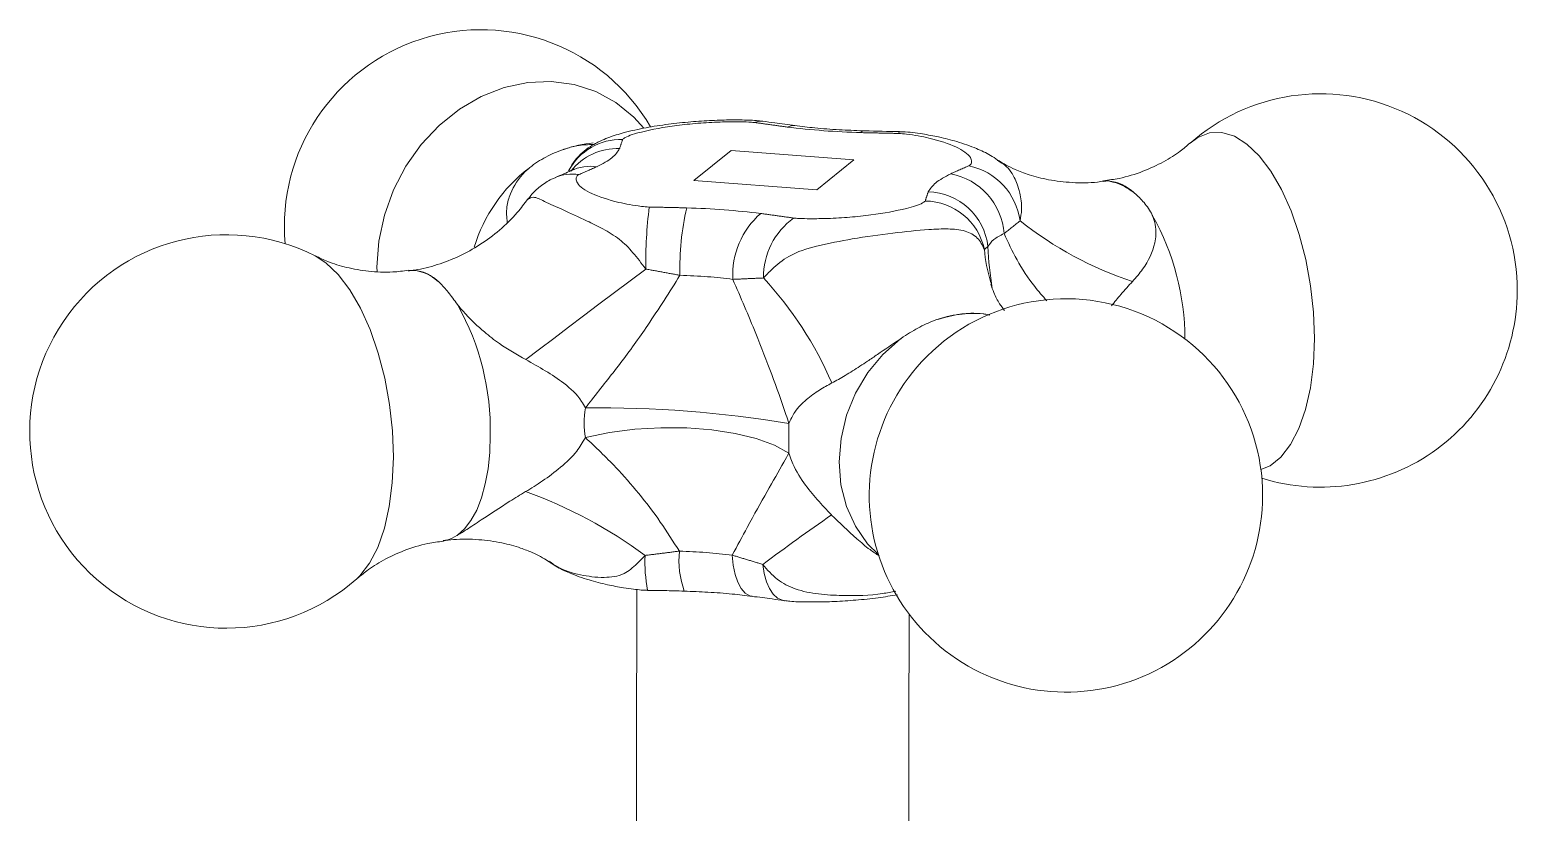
# Model space of a CAD drawing. Header units: millimetres. Extents: x 45 to 267, y 145 to 331.
# Drawn here: x 195.6 to 250.9, y 301.9 to 331 of the extents above; entities that cross this region are included whole.
import ezdxf

# ---------------------------------------------------------------- set-up
doc = ezdxf.new("R2010")
doc.units = ezdxf.units.MM

msp = doc.modelspace()

# ---------------------------------------------------------------- linework, layer by layer
at = {"color": 7, "linetype": 'Continuous', "lineweight": 15}
for p, q in [((221.696, 326.475), (220.311, 325.36)), ((221.696, 326.475), (220.311, 325.36)), ((226.264, 326.127), (221.696, 326.475)), ((226.264, 326.127), (221.696, 326.475)), ((224.879, 325.012), (226.264, 326.127)), ((224.879, 325.012), (226.264, 326.127)), ((220.311, 325.36), (224.879, 325.012)), ((220.311, 325.36), (224.879, 325.012)), ((231.343, 321.612), (231.377, 321.506)), ((228.697, 318.531), (228.599, 318.419))]:
    msp.add_line(p, q, dxfattribs=at)
at = {"color": 7, "linetype": 'Continuous', "lineweight": 15, "flags": 128}
for points in [[(208.532, 321.98), (208.531, 322.143), (208.601, 323.113), (208.808, 324.077), (209.146, 325.011), (209.606, 325.892), (210.177, 326.698), (210.845, 327.411), (211.594, 328.011), (212.405, 328.484), (213.258, 328.819), (214.133, 329.007), (215.007, 329.044), (215.859, 328.929), (216.668, 328.665), (217.415, 328.257), (218.081, 327.717), (218.456, 327.309)], [(222.558, 327.52), (222.753, 327.568), (222.868, 327.566)], [(223.778, 327.351), (223.967, 327.404), (224.065, 327.401)], [(226.531, 327.142), (226.576, 327.205), (226.592, 327.209)], [(227.921, 327.111), (227.943, 327.173), (227.953, 327.179)], [(238.768, 326.753), (239.049, 326.959), (239.483, 327.128), (239.939, 327.144), (240.407, 327.005), (240.874, 326.714), (241.33, 326.279), (241.762, 325.711), (242.161, 325.023), (242.516, 324.233), (242.819, 323.36), (243.062, 322.425), (243.239, 321.452), (243.347, 320.464), (243.382, 319.486), (243.343, 318.542), (243.231, 317.654), (243.05, 316.846), (242.803, 316.137), (242.497, 315.543), (242.139, 315.081), (241.739, 314.761), (241.395, 314.613)], [(209.139, 315.073), (209.104, 316.052), (208.997, 317.04), (208.819, 318.013), (208.576, 318.948), (208.273, 319.821), (207.918, 320.611), (207.519, 321.299), (207.087, 321.867), (206.632, 322.302), (206.23, 322.561)], [(214.065, 318.704), (214.576, 319.092), (215.106, 319.494), (215.652, 319.908), (216.213, 320.332), (216.783, 320.762), (217.36, 321.197), (217.941, 321.635), (218.522, 322.071)], [(227.171, 311.455), (226.769, 311.861), (226.316, 312.507), (225.983, 313.245), (225.779, 314.052), (225.712, 314.904), (225.783, 315.773), (225.99, 316.633), (226.326, 317.457), (226.782, 318.22), (227.343, 318.899), (227.992, 319.471)], [(212.745, 315.892), (212.723, 315.255), (212.66, 314.648), (212.556, 314.082), (212.414, 313.567), (212.237, 313.111), (212.026, 312.723), (211.787, 312.409), (211.522, 312.175)], [(223.842, 315.23), (223.304, 315.523), (222.634, 315.769), (221.853, 315.963), (220.984, 316.097), (220.054, 316.168), (219.089, 316.173), (218.118, 316.114), (217.172, 315.99), (216.277, 315.807)], [(207.777, 310.554), (207.897, 310.669), (208.255, 311.131), (208.561, 311.724), (208.808, 312.434), (208.989, 313.242), (209.1, 314.129), (209.139, 315.073)], [(226.918, 314.763), (226.907, 314.695), (226.902, 314.655)], [(222.478, 309.907), (222.395, 309.927), (222.225, 310.024), (222.073, 310.193), (221.945, 310.428), (221.844, 310.72), (221.775, 311.059), (221.74, 311.435)], [(222.873, 311.09), (222.926, 310.751), (223.01, 310.448), (223.124, 310.19), (223.263, 309.985), (223.424, 309.839), (223.602, 309.756), (223.679, 309.741)]]:
    msp.add_lwpolyline(points, dxfattribs=at)
at = {"color": 7, "linetype": 'Continuous', "lineweight": 15}
for centre, radius, start, end in [((212.4, 323.654), 7.313, 30.458, 185.03), ((243.611, 321.274), 7.313, 359.8784, 131.4721), ((217.604, 324.681), 2.209, 88.4354, 151.9686), ((216.932, 322.458), 4.314, 94.8572, 109.4382), ((217.467, 324.366), 2.185, 87.8299, 142.113), ((217.679, 321.23), 5.77, 127.2834, 163.3787), ((216.482, 324.167), 1.725, 82.2222, 115.3499), ((230.043, 323.542), 2.417, 7.6615, 78.209), ((215.791, 323.967), 1.632, 81.2862, 113.1419), ((229.423, 323.225), 2.425, 3.8963, 79.625), ((235.577, 323.781), 1.572, 46.0161, 84.593), ((228.972, 322.65), 2.289, 6.5318, 88.6627), ((235.77, 322.238), 17.249, 172.8783, 180.5549), ((229.777, 322.111), 9.986, 167.0683, 181.5681), ((224.782, 321.853), 3.025, 130.997, 183.1206), ((228.892, 322.33), 2.269, 11.8748, 89.5213), ((225.648, 321.751), 2.752, 126.3306, 180.2659), ((240.802, 334.386), 13.441, 231.518, 251.8891), ((229.062, 319.425), 9.509, 0.3014, 29.1236), ((202.934, 316.033), 7.313, 63.213, 311.4721), ((236.858, 323.304), 5.768, 185.0449, 197.059), ((209.749, 320.453), 1.572, 46.016, 84.5931), ((212.842, 312.395), 13.725, 23.3592, 42.9001), ((234.145, 313.654), 7.312, 359.8784, 139.334), ((243.611, 321.274), 7.312, 252.6454, 359.8784), ((203.123, 316.06), 9.623, 358.9984, 28.9958), ((230.707, 316.249), 4.171, 85.0241, 109.6611), ((234.175, 313.64), 7.343, 139.4026, 171.2064), ((216.815, 274.025), 42.884, 80.5662, 90.7157), ((234.145, 313.654), 7.312, 171.275, 359.8784), ((208.306, 297.675), 17.115, 53.4432, 70.3705), ((279.068, 235.606), 94.105, 124.74811, 126.66624), ((223.727, 311.148), 5.234, 176.9898, 191.2347), ((223.3, 311.258), 3.542, 174.7005, 199.117)]:
    msp.add_arc(centre, radius, start, end, dxfattribs=at)
for major_axis, ratio, start_param, end_param in [((6.686, 3.735), 0.58855, 2.710244, 2.934645), ((-0.285, 5.697), 0.087534, 4.063334, 4.287734)]:
    msp.add_ellipse((223.273, 318.654), major_axis=major_axis, ratio=ratio, start_param=start_param, end_param=end_param, dxfattribs=at)
for points, knots in [([(222.867, 327.562), (222.791, 327.573), (222.624, 327.597), (222.231, 327.611), (221.682, 327.619), (220.957, 327.597), (220.171, 327.546), (219.342, 327.457), (218.508, 327.328), (217.768, 327.163), (217.226, 326.999), (216.862, 326.846), (216.638, 326.735), (216.359, 326.568), (216.069, 326.319), (215.839, 326.062), (215.743, 325.874), (215.715, 325.819)], [0, 0, 0, 0, 0.028482, 0.062827, 0.141822, 0.226226, 0.324698, 0.432264, 0.546581, 0.667795, 0.763893, 0.80981, 0.837991, 0.877482, 0.924136, 0.977757, 1, 1, 1, 1]), ([(222.558, 327.52), (222.492, 327.525), (222.295, 327.543), (221.863, 327.548), (221.223, 327.539), (220.456, 327.493), (219.423, 327.386), (218.482, 327.21), (217.826, 327.017), (217.695, 326.913), (217.665, 326.889)], [0, 0, 0, 0, 0.034999, 0.104567, 0.214451, 0.356787, 0.499236, 0.776052, 0.948728, 1, 1, 1, 1]), ([(224.067, 327.404), (223.816, 327.436), (223.413, 327.486), (223.027, 327.544), (222.881, 327.566)], [0, 0, 0, 0, 0.622455, 1, 1, 1, 1]), ([(226.592, 327.21), (226.298, 327.221), (225.69, 327.244), (224.835, 327.309), (224.31, 327.373), (224.064, 327.403)], [0, 0, 0, 0, 0.333293, 0.688721, 1, 1, 1, 1]), ([(226.531, 327.142), (226.061, 327.161), (225.104, 327.199), (224.225, 327.3), (223.778, 327.351)], [0, 0, 0, 0, 0.49143, 1, 1, 1, 1]), ([(227.953, 327.181), (227.523, 327.187), (227.068, 327.194), (226.617, 327.209), (226.592, 327.209)], [0, 0, 0, 0, 0.944823, 1, 1, 1, 1]), ([(230.537, 325.908), (230.56, 325.924), (230.631, 325.972), (230.647, 326.078), (230.605, 326.234), (230.411, 326.423), (229.965, 326.676), (229.238, 326.908), (228.447, 327.07), (228.019, 327.103), (227.921, 327.111)], [0, 0, 0, 0, 0.034999, 0.104567, 0.214451, 0.356786, 0.499236, 0.776052, 0.948729, 1, 1, 1, 1]), ([(231.602, 326.124), (231.516, 326.183), (231.264, 326.353), (230.773, 326.579), (230.141, 326.804), (229.467, 326.974), (228.903, 327.082), (228.456, 327.142), (228.16, 327.176), (227.994, 327.176), (227.953, 327.177)], [0, 0, 0, 0, 0.0884487, 0.2569713, 0.4774239, 0.6602742, 0.809559, 0.8943783, 0.9736507, 1, 1, 1, 1]), ([(214.184, 325.821), (214.193, 325.828), (214.389, 325.985), (214.798, 326.248), (215.247, 326.442), (215.48, 326.521), (215.496, 326.526)], [0, 0, 0, 0, 0.024774, 0.501086, 0.965017, 1, 1, 1, 1]), ([(215.496, 326.526), (215.653, 326.574), (216.027, 326.689), (216.383, 326.696), (216.591, 326.701)], [0, 0, 0, 0, 0.417053, 1, 1, 1, 1]), ([(217.55, 326.549), (217.476, 326.434), (217.326, 326.2), (216.921, 325.986), (216.715, 325.877)], [0, 0, 0, 0, 0.49143, 1, 1, 1, 1]), ([(238.749, 326.745), (238.637, 326.648), (238.365, 326.413), (237.775, 326.04), (237.008, 325.688), (236.243, 325.442), (235.74, 325.38), (235.546, 325.356)], [0, 0, 0, 0, 0.154553, 0.372758, 0.606035, 0.848465, 1, 1, 1, 1]), ([(213.373, 323.803), (213.354, 323.995), (213.321, 324.34), (213.517, 325.003), (213.83, 325.501), (214.137, 325.778), (214.184, 325.821)], [0, 0, 0, 0, 0.2861244, 0.5138724, 0.9254175, 1, 1, 1, 1]), ([(215.742, 325.73), (215.658, 325.689), (215.488, 325.608), (215.274, 325.521), (215.166, 325.477)], [0, 0, 0, 0, 0.496275, 1, 1, 1, 1]), ([(215.856, 325.785), (215.855, 325.784), (215.855, 325.782), (215.782, 325.747), (215.745, 325.729)], [0, 0, 0, 0, 0.491304, 1, 1, 1, 1]), ([(231.592, 326.109), (231.667, 326.067), (231.947, 325.911), (232.218, 325.544), (232.418, 325.019), (232.53, 324.372), (232.463, 324.002), (232.438, 323.864)], [0, 0, 0, 0, 0.120673, 0.448468, 0.705667, 0.88993, 1, 1, 1, 1]), ([(235.554, 325.342), (235.475, 325.329), (235.093, 325.264), (234.382, 325.271), (233.514, 325.37), (232.792, 325.557), (232.26, 325.762), (231.912, 325.936), (231.702, 326.061), (231.632, 326.113), (231.618, 326.123)], [0, 0, 0, 0, 0.048792, 0.236725, 0.419931, 0.584878, 0.726599, 0.847773, 0.970738, 1, 1, 1, 1]), ([(215.15, 325.464), (215.107, 325.446), (214.915, 325.365), (214.595, 325.156), (214.309, 324.888), (214.185, 324.714), (214.153, 324.668)], [0, 0, 0, 0, 0.108986, 0.490441, 0.867821, 1, 1, 1, 1]), ([(216.038, 325.58), (216.015, 325.564), (215.945, 325.515), (215.928, 325.41), (215.97, 325.253), (216.165, 325.065), (216.61, 324.811), (217.337, 324.579), (218.128, 324.417), (218.556, 324.384), (218.654, 324.377)], [0, 0, 0, 0, 0.034999, 0.104567, 0.214451, 0.356786, 0.499236, 0.776052, 0.948728, 1, 1, 1, 1]), ([(229.025, 324.938), (229.099, 325.053), (229.249, 325.287), (229.654, 325.502), (229.86, 325.611)], [0, 0, 0, 0, 0.49143, 1, 1, 1, 1]), ([(235.725, 325.346), (235.717, 325.347), (235.661, 325.35), (235.604, 325.338), (235.556, 325.327)], [0, 0, 0, 0, 0.141655, 1, 1, 1, 1]), ([(235.725, 325.346), (235.937, 325.295), (236.223, 325.227), (236.578, 324.977), (236.669, 324.912)], [0, 0, 0, 0, 0.742766, 1, 1, 1, 1]), ([(214.137, 324.675), (214.011, 324.504), (213.699, 324.08), (213.097, 323.506), (212.369, 322.96), (211.587, 322.528), (210.771, 322.219), (210.141, 322.049), (209.787, 322.019), (209.714, 322.013)], [0, 0, 0, 0, 0.113486, 0.281486, 0.448461, 0.615526, 0.78405, 0.955518, 1, 1, 1, 1]), ([(218.522, 322.071), (218.365, 322.281), (218.052, 322.701), (217.524, 323.225), (216.923, 323.577), (216.186, 323.931), (215.417, 324.291), (214.76, 324.578), (214.349, 324.791), (214.21, 324.702), (214.15, 324.664)], [0, 0, 0, 0, 0.085345, 0.170533, 0.271221, 0.372329, 0.551006, 0.729716, 0.883497, 1, 1, 1, 1]), ([(237.369, 324.053), (237.364, 324.062), (237.272, 324.24), (237.059, 324.551), (236.808, 324.798), (236.678, 324.905), (236.669, 324.912)], [0, 0, 0, 0, 0.024774, 0.501086, 0.965017, 1, 1, 1, 1]), ([(220.044, 324.346), (220.514, 324.327), (221.471, 324.288), (222.35, 324.187), (222.798, 324.136)], [0, 0, 0, 0, 0.49143, 1, 1, 1, 1]), ([(224.017, 323.968), (224.083, 323.962), (224.28, 323.944), (224.713, 323.939), (225.352, 323.948), (226.12, 323.995), (227.152, 324.101), (228.094, 324.278), (228.749, 324.47), (228.88, 324.574), (228.911, 324.598)], [0, 0, 0, 0, 0.034999, 0.104567, 0.214451, 0.356787, 0.499236, 0.776052, 0.948729, 1, 1, 1, 1]), ([(231.112, 322.797), (231.039, 322.95), (230.894, 323.257), (230.373, 323.524), (229.768, 323.573), (228.886, 323.542), (227.712, 323.41), (226.29, 323.216), (224.972, 322.963), (223.902, 322.649), (223.278, 322.129), (223, 321.844), (222.895, 321.738)], [0, 0, 0, 0, 0.0747207, 0.1493049, 0.2364301, 0.325943, 0.4801862, 0.6388271, 0.7734648, 0.8791064, 0.9547901, 1, 1, 1, 1]), ([(237.369, 324.053), (237.414, 323.913), (237.517, 323.594), (237.465, 322.897), (237.13, 322.197), (236.753, 321.76), (236.624, 321.611)], [0, 0, 0, 0, 0.178147, 0.404081, 0.795814, 1, 1, 1, 1]), ([(231.843, 323.39), (231.7, 323.316), (231.409, 323.166), (231.301, 322.996), (231.246, 322.91)], [0, 0, 0, 0, 0.4913777, 1, 1, 1, 1]), ([(231.843, 323.39), (231.995, 323.063), (232.31, 322.388), (232.853, 321.549), (233.28, 321.065), (233.434, 320.89)], [0, 0, 0, 0, 0.3759974, 0.7745687, 1, 1, 1, 1]), ([(209.701, 322.025), (209.507, 321.999), (209.01, 321.933), (208.22, 321.974), (207.404, 322.115), (206.727, 322.326), (206.388, 322.489), (206.237, 322.562)], [0, 0, 0, 0, 0.151196, 0.388154, 0.61492, 0.828586, 1, 1, 1, 1]), ([(231.399, 321.348), (231.331, 321.865), (231.262, 322.382), (231.246, 322.91), (231.246, 322.91)], [0, 0, 0, 0, 0.999226, 1, 1, 1, 1]), ([(209.705, 321.996), (209.759, 322.008), (209.822, 322.021), (209.888, 322.018), (209.897, 322.018)], [0, 0, 0, 0, 0.860972, 1, 1, 1, 1]), ([(210.84, 321.584), (210.628, 321.756), (210.343, 321.986), (209.988, 322.012), (209.897, 322.018)], [0, 0, 0, 0, 0.742766, 1, 1, 1, 1]), ([(210.84, 321.584), (210.848, 321.577), (210.962, 321.468), (211.181, 321.216), (211.409, 320.908), (211.534, 320.734), (211.54, 320.725)], [0, 0, 0, 0, 0.0349833, 0.4989141, 0.9752257, 1, 1, 1, 1]), ([(216.28, 316.906), (216.359, 317.009), (216.783, 317.558), (217.586, 318.55), (218.701, 320.102), (219.403, 321.217), (219.795, 321.838)], [0, 0, 0, 0, 0.065493, 0.34935, 0.637284, 1, 1, 1, 1]), ([(221.761, 321.688), (221.453, 321.725), (220.825, 321.799), (220.142, 321.825), (219.795, 321.838)], [0, 0, 0, 0, 0.4913777, 1, 1, 1, 1]), ([(221.761, 321.688), (222.053, 321.015), (222.572, 319.815), (223.217, 318.128), (223.616, 317.044), (223.809, 316.441), (223.844, 316.329)], [0, 0, 0, 0, 0.362715, 0.646119, 0.934508, 1, 1, 1, 1]), ([(231.861, 320.525), (231.799, 320.606), (231.654, 320.793), (231.482, 321.119), (231.389, 321.404), (231.355, 321.509)], [0, 0, 0, 0, 0.322698, 0.750972, 1, 1, 1, 1]), ([(236.624, 321.611), (236.477, 321.452), (236.211, 321.165), (235.954, 320.844), (235.838, 320.699)], [0, 0, 0, 0, 0.551193, 1, 1, 1, 1]), ([(214.065, 318.704), (213.732, 318.893), (213.199, 319.196), (212.438, 319.784), (211.919, 320.283), (211.632, 320.614), (211.543, 320.722), (211.54, 320.725)], [0, 0, 0, 0, 0.347541, 0.556221, 0.851096, 0.995449, 1, 1, 1, 1]), ([(231.069, 320.404), (230.913, 320.417), (230.308, 320.464), (229.732, 320.299), (229.304, 320.177)], [0, 0, 0, 0, 0.257234, 1, 1, 1, 1]), ([(231.069, 320.404), (231.086, 320.403), (231.168, 320.395), (231.247, 320.376), (231.31, 320.362)], [0, 0, 0, 0, 0.199568, 1, 1, 1, 1]), ([(227.992, 319.471), (228.002, 319.478), (228.215, 319.627), (228.633, 319.886), (229.064, 320.088), (229.288, 320.171), (229.304, 320.177)], [0, 0, 0, 0, 0.024774, 0.501086, 0.965017, 1, 1, 1, 1]), ([(227.992, 319.471), (227.987, 319.468), (227.703, 319.284), (227.282, 318.993), (226.694, 318.593), (226.2, 318.27), (225.766, 318.011), (225.521, 317.88), (225.441, 317.837)], [0, 0, 0, 0, 0.004549, 0.305324, 0.443503, 0.662728, 0.889823, 1, 1, 1, 1]), ([(216.28, 316.906), (216.234, 316.989), (216.038, 317.349), (215.316, 318.004), (214.552, 318.432), (214.065, 318.704)], [0, 0, 0, 0, 0.099561, 0.427236, 1, 1, 1, 1]), ([(225.441, 317.837), (225.285, 317.751), (224.952, 317.568), (224.485, 317.225), (224.081, 316.837), (223.913, 316.477), (223.844, 316.329)], [0, 0, 0, 0, 0.244698, 0.522129, 0.80427, 1, 1, 1, 1]), ([(214.055, 313.795), (214.266, 313.925), (214.716, 314.203), (215.365, 314.692), (215.937, 315.215), (216.178, 315.635), (216.277, 315.807)], [0, 0, 0, 0, 0.244698, 0.522129, 0.80427, 1, 1, 1, 1]), ([(219.773, 311.585), (219.54, 311.951), (219.059, 312.705), (218.267, 313.746), (217.332, 314.813), (216.658, 315.448), (216.277, 315.807)], [0, 0, 0, 0, 0.2206523, 0.4545518, 0.6915523, 1, 1, 1, 1]), ([(223.842, 315.23), (223.781, 315.117), (223.538, 314.67), (223.039, 313.825), (222.39, 312.637), (221.929, 311.785), (221.74, 311.435)], [0, 0, 0, 0, 0.109562, 0.435562, 0.768907, 1, 1, 1, 1]), ([(223.842, 315.23), (223.874, 315.135), (224.01, 314.727), (224.513, 313.896), (225.074, 313.305), (225.431, 312.928)], [0, 0, 0, 0, 0.099561, 0.427236, 1, 1, 1, 1]), ([(211.522, 312.175), (211.635, 312.243), (211.892, 312.396), (212.527, 312.825), (213.288, 313.33), (213.859, 313.677), (214.055, 313.795)], [0, 0, 0, 0, 0.178147, 0.4040813, 0.7958141, 1, 1, 1, 1]), ([(225.431, 312.928), (225.432, 312.927), (225.723, 312.641), (226.186, 312.207), (226.798, 311.67), (227.09, 311.483), (227.207, 311.408)], [0, 0, 0, 0, 0.001724, 0.564872, 0.826313, 1, 1, 1, 1]), ([(207.796, 310.563), (207.909, 310.66), (208.181, 310.894), (208.77, 311.267), (209.537, 311.62), (210.302, 311.865), (210.806, 311.928), (210.999, 311.952)], [0, 0, 0, 0, 0.154281, 0.372556, 0.605908, 0.848416, 1, 1, 1, 1]), ([(210.984, 311.96), (211.113, 311.98), (211.549, 312.047), (212.308, 312.027), (213.159, 311.91), (213.831, 311.722), (214.305, 311.535), (214.63, 311.373), (214.831, 311.254), (214.903, 311.2), (214.917, 311.19)], [0, 0, 0, 0, 0.079489, 0.266685, 0.446838, 0.607461, 0.727881, 0.838986, 0.969267, 1, 1, 1, 1]), ([(211.522, 312.175), (211.516, 312.171), (211.39, 312.094), (211.213, 312), (211.05, 311.986), (210.995, 311.981)], [0, 0, 0, 0, 0.033298, 0.673495, 1, 1, 1, 1]), ([(214.936, 311.216), (215.035, 311.139), (215.337, 310.904), (216.036, 310.692), (216.892, 310.575), (217.675, 310.658), (218.13, 311.043), (218.399, 311.32), (218.499, 311.423)], [0, 0, 0, 0, 0.1292526, 0.3924501, 0.6189321, 0.7966379, 0.9239498, 1, 1, 1, 1]), ([(219.773, 311.585), (220.109, 311.571), (220.792, 311.541), (221.42, 311.471), (221.74, 311.435)], [0, 0, 0, 0, 0.491378, 1, 1, 1, 1]), ([(214.95, 311.179), (215.027, 311.126), (215.267, 310.962), (215.741, 310.742), (216.368, 310.514), (217.042, 310.341), (217.608, 310.231), (218.035, 310.173), (218.336, 310.136), (218.514, 310.133), (218.592, 310.132)], [0, 0, 0, 0, 0.078684, 0.2456, 0.463857, 0.651145, 0.80097, 0.887254, 0.950207, 1, 1, 1, 1]), ([(222.873, 311.09), (223.044, 310.891), (223.385, 310.494), (224.115, 310.132), (224.952, 309.969), (226.054, 309.917), (227.035, 309.94), (227.657, 310.065), (227.818, 310.097)], [0, 0, 0, 0, 0.139114, 0.277973, 0.442095, 0.606905, 0.898152, 1, 1, 1, 1]), ([(218.592, 310.126), (218.798, 310.124), (219.254, 310.118), (219.706, 310.104), (219.953, 310.097)], [0, 0, 0, 0, 0.454098, 1, 1, 1, 1]), ([(219.953, 310.097), (220.248, 310.086), (220.858, 310.064), (221.712, 309.998), (222.237, 309.934), (222.481, 309.904)], [0, 0, 0, 0, 0.334528, 0.689969, 1, 1, 1, 1]), ([(222.478, 309.903), (222.729, 309.872), (223.132, 309.821), (223.519, 309.764), (223.665, 309.742)], [0, 0, 0, 0, 0.622496, 1, 1, 1, 1]), ([(223.68, 309.745), (223.744, 309.736), (223.908, 309.711), (224.297, 309.697), (224.852, 309.689), (225.575, 309.71), (226.358, 309.761), (227.151, 309.842), (227.644, 309.924), (227.88, 309.963)], [0, 0, 0, 0, 0.045845, 0.116976, 0.265237, 0.424382, 0.610104, 0.813483, 1, 1, 1, 1])]:
    msp.add_open_spline(points, degree=3, knots=knots, dxfattribs=at)
for points in [[(223.778, 327.351), (222.558, 327.52)], [(217.665, 326.889), (217.55, 326.549)], [(227.921, 327.111), (226.531, 327.142)], [(216.715, 325.877), (216.038, 325.58)], [(229.86, 325.611), (230.537, 325.908)], [(228.911, 324.598), (229.025, 324.938)], [(218.654, 324.377), (220.044, 324.346)], [(222.798, 324.136), (224.017, 323.968)], [(232.438, 323.864), (231.843, 323.39)], [(231.246, 322.91), (231.112, 322.797)], [(219.795, 321.838), (218.522, 322.071)], [(222.895, 321.738), (221.761, 321.688)], [(231.344, 321.614), (231.341, 321.621)], [(218.499, 311.423), (219.773, 311.585)], [(221.74, 311.435), (222.873, 311.09)], [(218.192, 310.156), (218.154, 292.486)], [(228.224, 266.286), (228.315, 309.24)]]:
    msp.add_open_spline(points, degree=1, dxfattribs=at)

doc.saveas('drawing.dxf')
